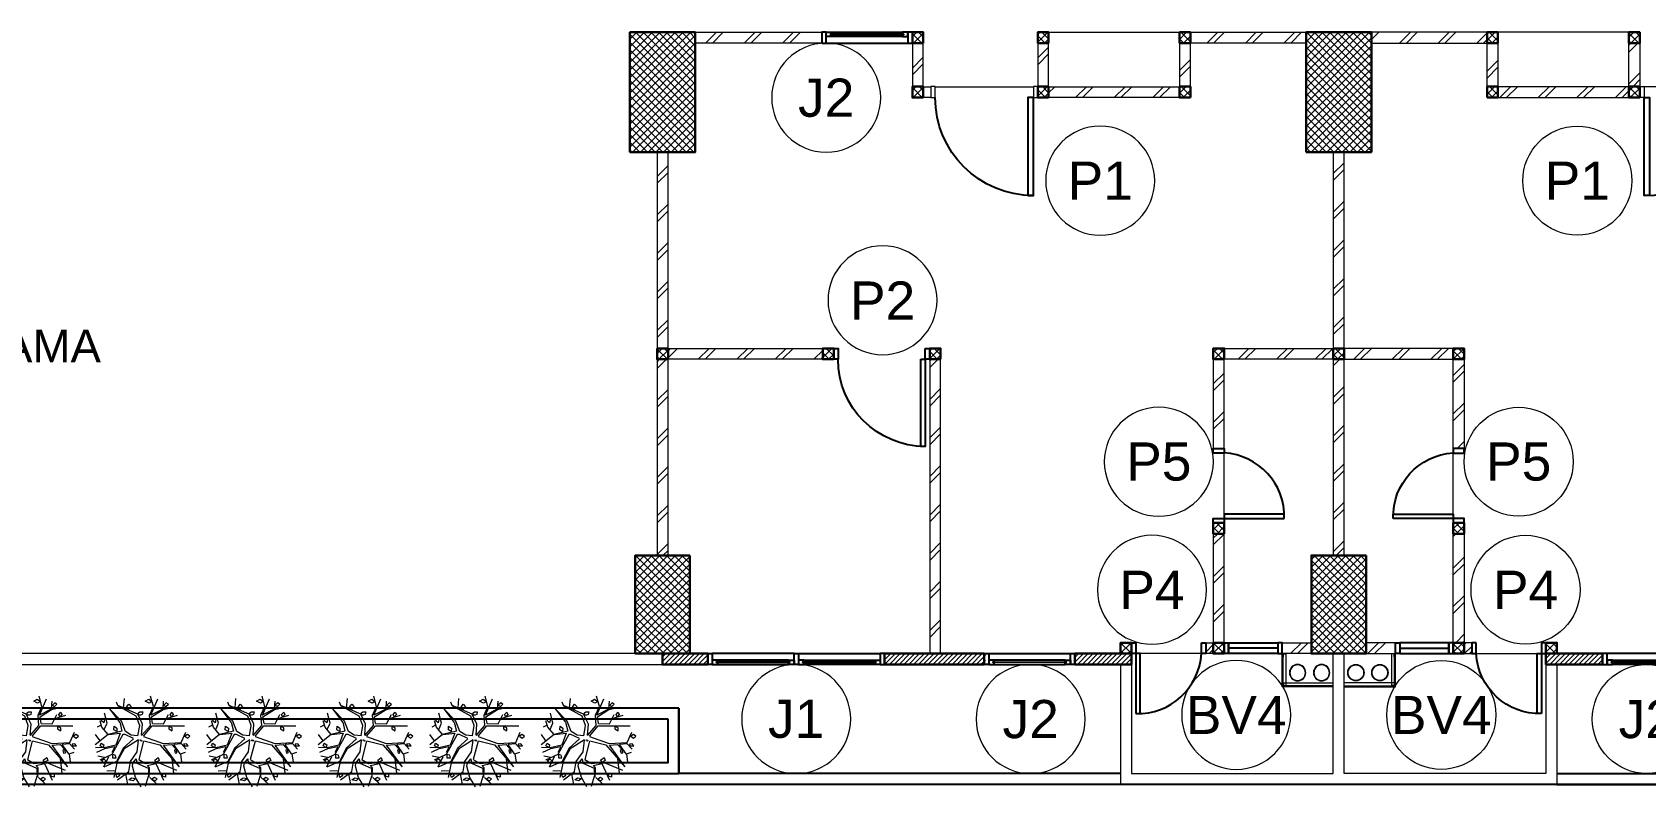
# Model space of a CAD drawing. Header units: millimetres. Extents: x -108 to 351, y -17 to 192.
# Drawn here: x 158.79 to 173.59, y -1.03 to 5.9 of the extents above; entities that cross this region are included whole.
import ezdxf
from ezdxf.enums import TextEntityAlignment as Align

# ---------------------------------------------------------------- set-up
doc = ezdxf.new("R2010")
doc.units = ezdxf.units.MM
for name, color, linetype, lineweight in [('ars', 11, 'Continuous', 0), ('KACA', 151, 'Continuous', 5), ('KOL', 1, 'Continuous', 30), ('KOLOM', 4, 'Continuous', 9), ('lan', 7, 'Continuous', 15), ('NOT', 7, 'Continuous', 20), ('POHON', 62, 'Continuous', 5), ('tem', 5, 'Continuous', 20)]:
    doc.layers.add(name, color=color, linetype=linetype, lineweight=lineweight)
doc.layers.add('Kusen', color=30, linetype='Continuous')
doc.styles.add('ATTR', font='romans.shx', dxfattribs={"width": 0.8, "height": 0.56})
doc.styles.add('S', font='simplex', dxfattribs={"width": 0.75})
doc.styles.get("Standard").update_dxf_attribs({"font": 'arial.ttf'})
pattern_1 = [(45, (504.54594, -326.249947), (-0.0220970869, 0.0220970869), [])]
pattern_2 = [(225, (18.8672, 56.20464), (0.1767767, -0.1767767), []), (225, (18.8047, 56.20464), (0.1767767, -0.1767767), [])]
pattern_3 = [(225, (18.86737, 56.20464), (0.1767767, -0.1767767), []), (225, (18.80487, 56.20464), (0.1767767, -0.1767767), [])]
pattern_4 = [(225, (18.86737, 56.20464), (0.1767767, -0.1767767), []), (225, (18.80487, 56.20464), (0.1767767, -0.1767767), [])]
pattern_5 = [(225, (18.8672, 56.209), (0.1767767, -0.1767767), []), (225, (18.8047, 56.209), (0.1767767, -0.1767767), [])]
pattern_6 = [(225, (18.87105, 56.209), (0.1767767, -0.1767767), []), (225, (18.80855, 56.209), (0.1767767, -0.1767767), [])]
pattern_7 = [(45, (13.89048, 1.125), (-0.0662913, 0.0662913), []), (45, (13.93467, 1.125), (-0.0662913, 0.0662913), [])]

# ---------------------------------------------------------------- blocks, each defined once
blk = doc.blocks.new('K 10.10')
at = {"layer": 'ars'}
h = blk.add_hatch(dxfattribs=at)
h.set_pattern_fill('_USER', color=256, scale=0.05, angle=45, double=1, pattern_type=0)
h.set_pattern_definition([(45, (0, 0), (-0.035355339, 0.035355339), []), (135, (0, 0), (-0.035355339, -0.035355339), [])])
h.paths.add_polyline_path([(1560.538, 1380.407), (1560.638, 1380.407), (1560.638, 1380.507), (1560.538, 1380.507)])
at = {"layer": 'KOL'}
blk.add_lwpolyline([(1560.538, 1380.407), (1560.638, 1380.407), (1560.638, 1380.507), (1560.538, 1380.507)], close=True, dxfattribs=at)
blk = doc.blocks.new('k1')
at = {"layer": 'ars'}
h = blk.add_hatch(dxfattribs=at)
h.set_pattern_fill('_USER', color=256, scale=0.05, angle=45, double=1, pattern_type=0)
h.set_pattern_definition([(45, (0, -5), (-0.03535534, 0.03535534), []), (135, (0, -5), (-0.03535534, -0.03535534), [])])
h.paths.add_polyline_path([(-0.3, -0.55), (0.3, -0.55), (0.3, 0.55), (-0.3, 0.55)])
at = {"layer": 'KOL'}
blk.add_lwpolyline([(-0.3, -0.55), (0.3, -0.55), (0.3, 0.55), (-0.3, 0.55)], close=True, dxfattribs=at)
blk = doc.blocks.new('k3')
at = {"layer": 'ars'}
h = blk.add_hatch(dxfattribs=at)
h.set_pattern_fill('_USER', color=256, scale=0.05, angle=45, double=1, pattern_type=0)
h.set_pattern_definition([(45, (0, -5.05), (-0.03535534, 0.03535534), []), (135, (0, -5.05), (-0.03535534, -0.03535534), [])])
h.paths.add_polyline_path([(-0.25, -0.45), (0.25, -0.45), (0.25, 0.45), (-0.25, 0.45)])
at = {"layer": 'KOL'}
blk.add_lwpolyline([(-0.25, -0.45), (0.25, -0.45), (0.25, 0.45), (-0.25, 0.45)], close=True, dxfattribs=at)
blk = doc.blocks.new('bola-3')
at = {"layer": 'POHON'}
for p, q in [((-1.212, 1.009), (-1.377, 1.803)), ((-1.198, 1.908), (-0.648, 1.503)), ((-0.799, 1.609), (-0.703, 2.138)), ((-0.318, 1.803), (-0.469, 1.238)), ((-0.045, 2.245), (-0.318, 1.803)), ((0.177, 2.226), (0.328, 1.732)), ((0.315, 1.344), (0.328, 1.767)), ((0.356, 1.785), (0.37, 1.327)), ((0.387, 1.789), (0.731, 2.125)), ((0.686, 1.115), (1.057, 1.926)), ((1.553, 1.591), (1.47, 0.886)), ((-1.831, 0.815), (-2.161, 0.745)), ((-1.473, 0.674), (-2.065, 0.939)), ((-1.253, 1.009), (-1.872, 1.291)), ((-1.872, 1.274), (-1.625, 0.762)), ((-1.308, 1.468), (-1.721, 1.485)), ((-0.923, 0.357), (-1.253, 1.009)), ((-0.868, 0.392), (-1.212, 1.009)), ((-0.648, 1.503), (-0.566, 1.009)), ((-0.566, 1.009), (-0.236, 0.533)), ((-0.469, 1.238), (-0.442, 1.097)), ((-0.442, 1.097), (-0.277, 0.886)), ((-0.277, 0.886), (-0.249, 1.097)), ((-0.249, 1.097), (0.301, 1.344)), ((-0.153, 0.921), (0.177, 1.115)), ((0.081, 0.022), (-0.153, 0.921)), ((0.177, 1.115), (0.755, 1.044)), ((0.37, 1.327), (0.26, 1.203)), ((0.273, 1.203), (0.686, 1.115)), ((0.755, 1.044), (1.69, 1.432)), ((0.879, 0.198), (1.814, 1.274)), ((1.814, 1.256), (1.057, 0.216)), ((1.883, 0.639), (1.938, 1.044)), ((-1.652, -0.313), (-2.285, 0.198)), ((-1.845, 0.339), (-2.271, 0.322)), ((-2.051, 0.004), (-2.271, -0.313)), ((-2.202, 0.551), (-1.817, 0.374)), ((-1.281, 0.216), (-1.845, 0.339)), ((-1.817, 0.374), (-1.35, 0.286)), ((-0.937, -0.313), (-1.473, 0.674)), ((-1.363, 0.339), (-1.473, 0.568)), ((-1.35, 0.286), (-1.363, 0.339)), ((-1.061, -0.366), (-1.281, 0.216)), ((-0.414, -0.102), (-0.923, 0.357)), ((-0.167, -0.049), (-0.868, 0.392)), ((-0.236, 0.533), (-0.167, -0.031)), ((0.081, -0.207), (1.044, 0.128)), ((0.095, 0.004), (0.879, 0.198)), ((1.044, 0.128), (1.924, 0.075)), ((1.057, 0.216), (1.456, 0.18)), ((1.456, 0.18), (1.869, 0.639)), ((1.869, 0.639), (1.553, 0.18)), ((1.553, 0.163), (1.91, 0.128)), ((1.883, 0.639), (2.13, 0.551)), ((1.91, 0.128), (2.158, 0.41)), ((1.924, 0.075), (2.144, -0.419)), ((-1.996, -0.772), (-2.189, -0.666)), ((-1.955, -0.666), (-2.051, -0.983)), ((-1.652, -0.313), (-1.955, -0.666)), ((-1.845, -0.56), (-1.707, -0.86)), ((-0.978, -0.472), (-1.652, -0.313)), ((-1.639, -0.313), (-1.061, -0.366)), ((-1.088, -0.913), (-0.978, -0.472)), ((-0.813, -0.454), (-1.006, -0.966)), ((-0.827, -0.313), (-0.937, -0.313)), ((-0.414, -0.119), (-0.827, -0.313)), ((-0.524, -0.278), (-0.813, -0.454)), ((-0.194, -0.243), (-0.524, -0.278)), ((-0.112, -0.754), (-0.277, -1.213)), ((-0.194, -0.243), (-0.112, -0.754)), ((-0.015, -0.26), (0.411, -0.754)), ((-0.015, -0.278), (0.026, -0.807)), ((0.081, -0.225), (0.507, -0.736)), ((0.411, -0.754), (0.37, -1.248)), ((0.507, -0.736), (2.075, -0.736)), ((-1.707, -0.86), (-1.831, -1.354)), ((-1.625, -1.618), (-1.102, -0.913)), ((-1.006, -0.966), (-1.625, -1.6)), ((-0.277, -1.213), (-1.185, -1.706)), ((-0.208, -1.301), (-1.185, -1.724)), ((0.026, -0.807), (-0.208, -1.301)), ((0.37, -1.248), (0.562, -1.671)), ((0.438, -1.248), (0.782, -2.059)), ((0.452, -1.265), (1.03, -1.565)), ((0.521, -0.842), (0.466, -1.177)), ((0.466, -1.177), (1.03, -1.53)), ((0.521, -0.842), (1.057, -0.825)), ((1.03, -1.53), (1.539, -1.653)), ((1.03, -1.565), (1.057, -1.936)), ((1.057, -0.825), (1.291, -1.283)), ((1.195, -1.089), (1.731, -1.248)), ((-1.185, -1.724), (-1.253, -1.883)), ((-0.896, -1.618), (-0.854, -2.077)), ((0.562, -1.671), (0.425, -2.182))]:
    blk.add_line(p, q, dxfattribs=at)
for points in [[(-1.226, 1.803), (-1.267, 1.662), (-1.143, 1.573), (-1.102, 1.715)], [(-0.435, 1.966), (-0.641, 1.913), (-0.504, 1.807), (-0.311, 1.842)], [(0.49, 1.882), (0.641, 1.953), (0.738, 1.864), (0.614, 1.794)], [(1.155, 1.778), (1.001, 1.734), (1.001, 1.602), (1.155, 1.624)], [(-1.735, 1.009), (-1.886, 1.062), (-1.982, 0.956), (-1.845, 0.903)], [(-1.441, 0.676), (-1.441, 0.831), (-1.269, 0.831), (-1.303, 0.698)], [(0.691, 1.051), (0.622, 0.941), (0.794, 0.809), (0.846, 0.963)], [(-1.9, 0.322), (-2.051, 0.251), (-1.996, 0.11), (-1.872, 0.198)], [(-0.002, 0.022), (-0.07, 0.004), (-0.084, -0.049), (-0.029, -0.031)], [(1.671, 0.412), (1.585, 0.478), (1.62, 0.61), (1.706, 0.588)], [(2.034, 0.163), (2.075, 0.251), (2.254, 0.251), (2.171, 0.145)], [(-1.236, -0.454), (-1.374, -0.543), (-1.36, -0.719), (-1.222, -0.613)], [(1.319, -0.706), (1.319, -0.582), (1.484, -0.494), (1.484, -0.635)], [(2.099, -0.225), (2.237, -0.137), (2.347, -0.225), (2.223, -0.313)], [(-1.872, -0.878), (-1.982, -0.983), (-1.941, -1.107), (-1.831, -1.036)], [(-0.667, -1.528), (-0.753, -1.638), (-0.65, -1.792), (-0.53, -1.66)], [(-0.167, -1.261), (-0.167, -1.367), (-0.098, -1.42), (0.04, -1.42), (0.012, -1.279), (-0.07, -1.261)], [(1.43, -1.175), (1.379, -1.285), (1.482, -1.396), (1.534, -1.285)], [(0.485, -1.924), (0.347, -1.836), (0.158, -1.947), (0.33, -2.035)], [(1.069, -1.748), (1.173, -1.682), (1.293, -1.792), (1.19, -1.858)]]:
    blk.add_lwpolyline(points, close=True, dxfattribs=at)
at = {"layer": 'POHON', "style": 'ATTR', "width": 0.8, "flags": 9}
blk.add_attdef('ESTCODE', (-0.07, 0.004), '', height=0.00000926, dxfattribs=at)
blk = doc.blocks.new('T. J1')
at = {"layer": 'Kusen'}
for p, q in [((-0.019, 0), (-0.769, 0)), ((-0.719, 0.1), (-0.069, 0.1)), ((-0.069, 0.06), (-0.719, 0.06)), ((0.021, 0), (0.771, 0)), ((0.721, 0.1), (0.071, 0.1)), ((0.071, 0.06), (0.721, 0.06))]:
    blk.add_line(p, q, dxfattribs=at)
for points in [[(-0.809, 0), (-0.769, 0), (-0.769, 0.1), (-0.809, 0.1)], [(-0.019, 0), (0.021, 0), (0.021, 0.1), (-0.019, 0.1)], [(0.811, 0), (0.771, 0), (0.771, 0.1), (0.811, 0.1)]]:
    blk.add_lwpolyline(points, close=True, dxfattribs=at)
for points in [[(-0.719, 0.077), (-0.719, 0.06), (-0.769, 0.06), (-0.769, 0.1), (-0.719, 0.1), (-0.719, 0.082), (-0.729, 0.082), (-0.729, 0.077), (-0.719, 0.077)], [(-0.069, 0.077), (-0.069, 0.06), (-0.019, 0.06), (-0.019, 0.1), (-0.069, 0.1), (-0.069, 0.082), (-0.059, 0.082), (-0.059, 0.077), (-0.069, 0.077)], [(0.071, 0.077), (0.071, 0.06), (0.021, 0.06), (0.021, 0.1), (0.071, 0.1), (0.071, 0.082), (0.061, 0.082), (0.061, 0.077), (0.071, 0.077)], [(0.721, 0.077), (0.721, 0.06), (0.771, 0.06), (0.771, 0.1), (0.721, 0.1), (0.721, 0.082), (0.731, 0.082), (0.731, 0.077), (0.721, 0.077)]]:
    blk.add_lwpolyline(points, dxfattribs=at)
at = {"layer": 'Kusen', "color": 141}
for points in [[(-0.729, 0.077), (-0.059, 0.077), (-0.059, 0.082), (-0.729, 0.082)], [(0.731, 0.077), (0.061, 0.077), (0.061, 0.082), (0.731, 0.082)]]:
    blk.add_lwpolyline(points, close=True, dxfattribs=at)
blk = doc.blocks.new('T. J2')
at = {"layer": 'KACA', "color": 141}
blk.add_lwpolyline([(-0.379, 0.077), (0.291, 0.077), (0.291, 0.082), (-0.379, 0.082)], close=True, dxfattribs=at)
at = {"layer": 'Kusen'}
for p, q in [((-0.419, 0), (0.331, 0)), ((-0.369, 0.1), (0.281, 0.1)), ((0.281, 0.06), (-0.369, 0.06))]:
    blk.add_line(p, q, dxfattribs=at)
for points in [[(-0.459, 0), (-0.419, 0), (-0.419, 0.1), (-0.459, 0.1)], [(0.331, 0), (0.371, 0), (0.371, 0.1), (0.331, 0.1)]]:
    blk.add_lwpolyline(points, close=True, dxfattribs=at)
for points in [[(-0.369, 0.077), (-0.369, 0.06), (-0.419, 0.06), (-0.419, 0.1), (-0.369, 0.1), (-0.369, 0.082), (-0.379, 0.082), (-0.379, 0.077), (-0.369, 0.077)], [(0.281, 0.077), (0.281, 0.06), (0.331, 0.06), (0.331, 0.1), (0.281, 0.1), (0.281, 0.082), (0.291, 0.082), (0.291, 0.077), (0.281, 0.077)]]:
    blk.add_lwpolyline(points, dxfattribs=at)
blk = doc.blocks.new('P.80')
at = {"layer": 'Kusen'}
for points in [[(-69.809, -74.837), (-69.769, -74.837), (-69.769, -74.037), (-69.809, -74.037)], [(-70.609, -74.937), (-70.569, -74.937), (-70.569, -74.837), (-70.609, -74.837)], [(-69.769, -74.937), (-69.729, -74.937), (-69.729, -74.837), (-69.769, -74.837)]]:
    blk.add_lwpolyline(points, close=True, dxfattribs=at)
blk.add_arc((-69.769, -74.837), 0.8, 90, 180, dxfattribs=at)
blk = doc.blocks.new('P-90')
at = {"layer": 'Kusen'}
blk.add_lwpolyline([(374.691, -21.598), (374.741, -21.598), (374.741, -22.498), (374.691, -22.498)], close=True, dxfattribs=at)
at = {"layer": 'Kusen', "lineweight": 9}
for points in [[(373.801, -22.498), (373.841, -22.498), (373.841, -22.598), (373.801, -22.598)], [(374.741, -22.498), (374.781, -22.498), (374.781, -22.598), (374.741, -22.598)]]:
    blk.add_lwpolyline(points, close=True, dxfattribs=at)
at = {"layer": 'Kusen'}
blk.add_arc((374.741, -22.498), 0.9, 90, 180, dxfattribs=at)
blk = doc.blocks.new('P.60')
at = {"layer": 'Kusen'}
for points in [[(1472.835, 997.535), (1472.875, 997.535), (1472.875, 997.435), (1472.835, 997.435)], [(1473.475, 997.535), (1473.515, 997.535), (1473.515, 997.435), (1473.475, 997.435)], [(1472.875, 996.885), (1472.915, 996.885), (1472.915, 997.435), (1472.875, 997.435)]]:
    blk.add_lwpolyline(points, close=True, dxfattribs=at)
blk.add_arc((1472.895, 997.466), 0.581, 268.0266, 356.9943, dxfattribs=at)
blk = doc.blocks.new('BV')
at = {"layer": 'Kusen'}
for points in [[(-0.225, 0.1), (-0.265, 0.1), (-0.265, 0), (-0.225, 0)], [(-0.225, 0.1), (-0.265, 0.1), (-0.265, 0), (-0.225, 0)], [(0.225, 0.1), (-0.225, 0.1), (-0.225, 0), (0.225, 0)], [(0.225, 0.1), (0.265, 0.1), (0.265, 0), (0.225, 0)]]:
    blk.add_lwpolyline(points, close=True, dxfattribs=at)
at = {"layer": 'Kusen', "color": 141}
blk.add_lwpolyline([(0.225, 0.05), (-0.225, 0.05)], dxfattribs=at)
blk = doc.blocks.new('1-typikal-1')
at = {"layer": 'ars'}
for points in [[(0.05, -0.455), (0.52, -0.455), (0.52, -0.15)], [(0.05, -0.445), (0.51, -0.445), (0.51, -0.15)], [(0.485, -0.15), (0.51, -0.15), (0.51, -0.179), (0.508, -0.179), (0.508, -0.152), (0.485, -0.152), (0.485, -0.15)], [(0.485, -0.152), (0.485, -0.443)], [(0.51, -0.419), (0.05, -0.419)], [(0.485, -0.445), (0.51, -0.445), (0.51, -0.419), (0.508, -0.419), (0.508, -0.443), (0.485, -0.443), (0.485, -0.445)]]:
    blk.add_lwpolyline(points, dxfattribs=at)
for centre, radius in [((0.157, -0.325), 0.075), ((0.157, -0.325), 0.071), ((0.377, -0.325), 0.075), ((0.377, -0.325), 0.071)]:
    blk.add_circle(centre, radius, dxfattribs=at)
at = {"layer": 'KOL'}
for points in [[(2.42, -0.15), (1.9, -0.15), (1.9, -0.25), (2.42, -0.25)], [(4.165, -0.15), (3.25, -0.15), (3.25, -0.25), (4.165, -0.25)]]:
    blk.add_lwpolyline(points, close=True, dxfattribs=at)
at = {"layer": 'lan'}
for p, q in [((2.656, 5.55), (1.456, 5.55)), ((3.7, 5.05), (2.8, 5.05)), ((1.05, 1.13), (1.05, 1.69)), ((0.05, -1.25), (0.05, -0.15)), ((1.26, -0.15), (1.82, -0.15)), ((1.9, -0.25), (1.9, -1.25)), ((2, -0.25), (2, -1.35)), ((1.9, -1.25), (0.05, -1.25)), ((2, -1.35), (0, -1.35))]:
    blk.add_line(p, q, dxfattribs=at)
at = {"layer": 'tem'}
for points in [[(1.36, 5.55), (0.3, 5.55), (0.3, 5.45), (1.36, 5.45)], [(5.9, 5.55), (4.74, 5.55), (4.74, 5.45), (5.9, 5.45)], [(1.46, 5.45), (1.46, 5.05), (1.36, 5.05), (1.36, 5.45)], [(2.76, 5.45), (2.76, 5.05), (2.66, 5.05), (2.66, 5.45)], [(3.91, 5.45), (3.91, 5.05), (3.81, 5.05), (3.81, 5.45)], [(2.66, 5.05), (1.46, 5.05), (1.46, 4.95), (2.66, 4.95)], [(3.81, 5.05), (3.74, 5.05), (3.74, 4.95), (3.81, 4.95)], [(1.05, 2.65), (0.05, 2.65), (0.05, 2.55), (1.05, 2.55)], [(1.15, 2.55), (1.15, 1.73), (1.05, 1.73), (1.05, 2.55)], [(6.15, 2.65), (4.731, 2.65), (4.731, 2.55), (6.15, 2.55)], [(1.15, 0.95), (1.15, -0.05), (1.05, -0.05), (1.05, 0.95)], [(0.52, -0.05), (0.25, -0.05), (0.25, -0.15), (0.52, -0.15)], [(1.22, -0.05), (1.15, -0.05), (1.15, -0.15), (1.22, -0.15)]]:
    blk.add_lwpolyline(points, close=True, dxfattribs=at)
at = {"layer": 'tem', "ltscale": 2}
blk.add_lwpolyline([(3.651, 2.55), (3.751, 2.55), (3.751, -0.15), (3.651, -0.15)], close=True, dxfattribs=at)
at = {"rotation": 180}
blk.add_blockref('BV', (0.785, -0.05), dxfattribs=at)
at = {"layer": 'KOLOM', "extrusion": (0, 0, -1), "xscale": -1, "zscale": -1}
for p in [(1559.178, -1374.957), (1557.878, -1374.957), (1556.728, -1374.957), (1559.178, -1375.456), (1557.878, -1375.456), (1556.728, -1375.456), (1559.488, -1377.857), (1556.887, -1377.857), (1555.907, -1377.857), (1559.488, -1379.457), (1559.488, -1380.557), (1558.638, -1380.557)]:
    blk.add_blockref('K 10.10', p, dxfattribs=at)
at = {"layer": 'Kusen', "xscale": -1}
for name, p in [('T. J2', (4.281, 5.45)), ('P.60', (1474.735, -997.585))]:
    blk.add_blockref(name, p, dxfattribs=at)
at = {"layer": 'Kusen', "rotation": 180}
for name, p in [('P-90', (377.541, -17.547)), ('P.80', (-65.978, -72.287)), ('T. J2', (2.791, -0.15)), ('T. J1', (4.976, -0.15))]:
    blk.add_blockref(name, p, dxfattribs=at)
at = {"layer": 'Kusen', "xscale": -1, "rotation": 270}
blk.add_blockref('P.60', (-996.385, -1471.785), dxfattribs=at)
blk = doc.blocks.new('LANTAI-1')
at = {"layer": 'ars'}
h = blk.add_hatch(dxfattribs=at)
h.set_pattern_fill('TEMBOK', color=256, scale=0.25)
h.set_pattern_definition(pattern_5)
h.paths.add_polyline_path([(6.767, 6.525), (7.927, 6.525), (7.927, 6.425), (6.767, 6.425)])
h = blk.add_hatch(dxfattribs=at)
h.set_pattern_fill('TEMBOK', color=256, scale=0.25)
h.set_pattern_definition(pattern_5)
h.paths.add_polyline_path([(11.307, 6.525), (12.417, 6.525), (12.417, 6.425), (11.307, 6.425)])
h = blk.add_hatch(dxfattribs=at)
h.set_pattern_fill('TEMBOK', color=256, scale=0.25)
h.set_pattern_definition(pattern_5)
h.paths.add_polyline_path([(14.027, 6.525), (12.967, 6.525), (12.967, 6.425), (14.027, 6.425)])
h = blk.add_hatch(dxfattribs=at)
h.set_pattern_fill('TEMBOK', color=256, scale=0.25)
h.set_pattern_definition([(225, (18.87105, 56.209), (0.1767767, -0.1767767), []), (225, (18.80855, 56.209), (0.1767767, -0.1767767), [])])
h.paths.add_polyline_path([(8.757, 6.425), (8.757, 6.025), (8.857, 6.025), (8.857, 6.425)])
h = blk.add_hatch(dxfattribs=at)
h.set_pattern_fill('TEMBOK', color=256, scale=0.25)
h.set_pattern_definition(pattern_5)
h.paths.add_polyline_path([(9.907, 6.425), (9.907, 6.025), (10.007, 6.025), (10.007, 6.425)])
h = blk.add_hatch(dxfattribs=at)
h.set_pattern_fill('TEMBOK', color=256, scale=0.25)
h.set_pattern_definition(pattern_5)
h.paths.add_polyline_path([(11.207, 6.425), (11.207, 6.025), (11.307, 6.025), (11.307, 6.425)])
h = blk.add_hatch(dxfattribs=at)
h.set_pattern_fill('TEMBOK', color=256, scale=0.25)
h.set_pattern_definition(pattern_5)
h.paths.add_polyline_path([(14.127, 6.425), (14.127, 6.025), (14.027, 6.025), (14.027, 6.425)])
h = blk.add_hatch(dxfattribs=at)
h.set_pattern_fill('TEMBOK', color=256, scale=0.25)
h.set_pattern_definition(pattern_5)
h.paths.add_polyline_path([(15.427, 6.425), (15.427, 6.025), (15.327, 6.025), (15.327, 6.425)])
h = blk.add_hatch(dxfattribs=at)
h.set_pattern_fill('TEMBOK', color=256, scale=0.25)
h.set_pattern_definition(pattern_6)
h.paths.add_polyline_path([(10.007, 6.025), (11.207, 6.025), (11.207, 5.925), (10.007, 5.925)])
h = blk.add_hatch(dxfattribs=at)
h.set_pattern_fill('TEMBOK', color=256, scale=0.25)
h.set_pattern_definition(pattern_6)
h.paths.add_polyline_path([(15.327, 6.025), (14.127, 6.025), (14.127, 5.925), (15.327, 5.925)])
h = blk.add_hatch(dxfattribs=at)
h.set_pattern_fill('TEMBOK', color=256, scale=0.25)
h.set_pattern_definition([(225, (18.8672, 57.90464), (0.1767767, -0.1767767), []), (225, (18.8047, 57.90464), (0.1767767, -0.1767767), [])])
h.paths.add_polyline_path([(6.517, 5.425), (6.417, 5.425), (6.417, 3.625), (6.517, 3.625)])
h = blk.add_hatch(dxfattribs=at)
h.set_pattern_fill('TEMBOK', color=256, scale=0.25)
h.set_pattern_definition([(225, (12.6672, 57.90464), (0.1767767, -0.1767767), []), (225, (12.6047, 57.90464), (0.1767767, -0.1767767), [])])
h.paths.add_polyline_path([(12.617, 5.425), (12.717, 5.425), (12.717, 3.625), (12.617, 3.625)])
h = blk.add_hatch(dxfattribs=at)
h.set_pattern_fill('TEMBOK', color=256, scale=0.25)
h.set_pattern_definition(pattern_2)
h.paths.add_polyline_path([(6.517, 3.625), (7.936, 3.625), (7.936, 3.525), (6.517, 3.525)])
h = blk.add_hatch(dxfattribs=at)
h.set_pattern_fill('TEMBOK', color=256, scale=0.25)
h.set_pattern_definition(pattern_2)
h.paths.add_polyline_path([(11.617, 3.625), (12.617, 3.625), (12.617, 3.525), (11.617, 3.525)])
h = blk.add_hatch(dxfattribs=at)
h.set_pattern_fill('TEMBOK', color=256, scale=0.25)
h.set_pattern_definition(pattern_2)
h.paths.add_polyline_path([(13.717, 3.625), (12.717, 3.625), (12.717, 3.525), (13.717, 3.525)])
h = blk.add_hatch(dxfattribs=at)
h.set_pattern_fill('TEMBOK', color=256, scale=0.25)
h.set_pattern_definition(pattern_2)
h.paths.add_polyline_path([(6.517, 3.525), (6.417, 3.525), (6.417, 1.725), (6.517, 1.725)])
h = blk.add_hatch(dxfattribs=at)
h.set_pattern_fill('TEMBOK', color=256, scale=0.25)
h.set_pattern_definition([(225, (16.36856, 55.10463), (0.1767767, -0.1767767), []), (225, (16.30606, 55.10463), (0.1767767, -0.1767767), [])])
h.paths.add_polyline_path([(9.016, 3.525), (8.916, 3.525), (8.916, 0.825), (9.016, 0.825)])
h = blk.add_hatch(dxfattribs=at)
h.set_pattern_fill('TEMBOK', color=256, scale=0.25)
h.set_pattern_definition(pattern_3)
h.paths.add_polyline_path([(11.517, 3.525), (11.517, 2.705), (11.617, 2.705), (11.617, 3.525)])
h = blk.add_hatch(dxfattribs=at)
h.set_pattern_fill('TEMBOK', color=256, scale=0.25)
h.set_pattern_definition([(225, (12.6672, 56.20464), (0.1767767, -0.1767767), []), (225, (12.6047, 56.20464), (0.1767767, -0.1767767), [])])
h.paths.add_polyline_path([(12.617, 3.525), (12.717, 3.525), (12.717, 1.725), (12.617, 1.725)])
h = blk.add_hatch(dxfattribs=at)
h.set_pattern_fill('TEMBOK', color=256, scale=0.25)
h.set_pattern_definition(pattern_3)
h.paths.add_polyline_path([(13.817, 3.525), (13.817, 2.705), (13.717, 2.705), (13.717, 3.525)])
h = blk.add_hatch(dxfattribs=at)
h.set_pattern_fill('TEMBOK', color=256, scale=0.25)
h.set_pattern_definition(pattern_4)
h.paths.add_polyline_path([(11.517, 1.925), (11.517, 0.925), (11.617, 0.925), (11.617, 1.925)])
h = blk.add_hatch(dxfattribs=at)
h.set_pattern_fill('TEMBOK', color=256, scale=0.25)
h.set_pattern_definition(pattern_4)
h.paths.add_polyline_path([(13.817, 1.925), (13.817, 0.925), (13.717, 0.925), (13.717, 1.925)])
h = blk.add_hatch(dxfattribs=at)
h.set_pattern_fill('ANSI32', color=256, scale=0.25, angle=180, style=0, double=1)
h.set_pattern_definition(pattern_7)
h.paths.add_polyline_path([(11.447, 0.925), (11.517, 0.925), (11.517, 0.825), (11.447, 0.825)])
h = blk.add_hatch(dxfattribs=at)
h.set_pattern_fill('TEMBOK', color=256, scale=0.25)
h.set_pattern_definition(pattern_2)
h.paths.add_polyline_path([(12.147, 0.925), (12.417, 0.925), (12.417, 0.825), (12.147, 0.825)])
h = blk.add_hatch(dxfattribs=at)
h.set_pattern_fill('TEMBOK', color=256, scale=0.25)
h.set_pattern_definition(pattern_2)
h.paths.add_polyline_path([(13.187, 0.925), (12.917, 0.925), (12.917, 0.825), (13.187, 0.825)])
h = blk.add_hatch(dxfattribs=at)
h.set_pattern_fill('ANSI32', color=256, scale=0.25, angle=180, style=0, double=1)
h.set_pattern_definition(pattern_7)
h.paths.add_polyline_path([(13.887, 0.925), (13.817, 0.925), (13.817, 0.825), (13.887, 0.825)])
h = blk.add_hatch(dxfattribs=at)
h.set_pattern_fill('ANSI31', color=256, scale=0.25, angle=180, style=0)
h.set_pattern_definition([(45, (496.35094, -381.879947), (-0.0220970869, 0.0220970869), [])])
h.paths.add_polyline_path([(6.882, 0.725), (6.467, 0.725), (6.467, 0.825), (6.882, 0.825)])
h = blk.add_hatch(dxfattribs=at)
h.set_pattern_fill('ANSI31', color=256, scale=0.25, angle=180, style=0)
h.set_pattern_definition(pattern_1)
h.paths.add_polyline_path([(8.502, 0.825), (9.427, 0.825), (9.427, 0.725), (8.502, 0.725)])
h = blk.add_hatch(dxfattribs=at)
h.set_pattern_fill('ANSI31', color=256, scale=0.25, angle=180, style=0)
h.set_pattern_definition(pattern_1)
h.paths.add_polyline_path([(10.257, 0.825), (10.767, 0.825), (10.767, 0.725), (10.257, 0.725)])
h = blk.add_hatch(dxfattribs=at)
h.set_pattern_fill('ANSI31', color=256, scale=0.25, angle=180, style=0)
h.set_pattern_definition(pattern_1)
h.paths.add_polyline_path([(15.077, 0.825), (14.567, 0.825), (14.567, 0.725), (15.077, 0.725)])
for p, q in [((6.617, 0.325), (6.617, -0.275)), ((10.667, -0.275), (6.617, -0.275)), ((14.667, -0.275), (23.067, -0.275)), ((24.967, -0.375), (-10.133, -0.375)), ((14.667, -0.375), (23.067, -0.375))]:
    blk.add_line(p, q)
for points in [[(6.617, 0.325), (-6.083, 0.325), (-6.083, -0.275), (6.617, -0.275)], [(6.517, 0.225), (-5.983, 0.225), (-5.983, -0.175), (6.517, -0.175)]]:
    blk.add_lwpolyline(points, close=True)
at = {"layer": 'KOL'}
blk.add_lwpolyline([(6.882, 0.725), (6.467, 0.725), (6.467, 0.825), (6.882, 0.825)], close=True, dxfattribs=at)
at = {"layer": 'lan'}
blk.add_lwpolyline([(6.467, 0.825), (0.267, 0.825), (0.267, 0.725), (6.467, 0.725)], close=True, dxfattribs=at)
at = {"layer": 'tem', "ltscale": 2}
for points in [[(6.417, 3.625), (6.517, 3.625), (6.517, 5.425), (6.417, 5.425)], [(12.617, 3.625), (12.717, 3.625), (12.717, 5.425), (12.617, 5.425)], [(6.417, 1.725), (6.517, 1.725), (6.517, 3.525), (6.417, 3.525)], [(12.617, 1.725), (12.717, 1.725), (12.717, 3.525), (12.617, 3.525)]]:
    blk.add_lwpolyline(points, close=True, dxfattribs=at)
at = {"layer": 'KOL'}
for p in [(6.467, 5.975), (12.667, 5.975)]:
    blk.add_blockref('k1', p, dxfattribs=at)
at = {"layer": 'KOL', "rotation": 180}
for p in [(6.467, 1.275), (12.667, 1.275)]:
    blk.add_blockref('k3', p, dxfattribs=at)
at = {"layer": 'KOLOM', "extrusion": (0, 0, -1), "zscale": -1, "rotation": 180}
for p in [(1554.121, 1384.032), (1547.921, 1384.032)]:
    blk.add_blockref('K 10.10', p, dxfattribs=at)
at = {"layer": 'lan', "xscale": -1}
blk.add_blockref('1-typikal-1', (12.667, 0.975), dxfattribs=at)
at = {"layer": 'lan'}
blk.add_blockref('1-typikal-1', (12.667, 0.975), dxfattribs=at)
at = {"layer": 'POHON', "linetype": 'ByBlock', "lineweight": -3, "xscale": -0.1875, "yscale": 0.1875, "zscale": 0.1875, "rotation": 180}
for p in [(0.671, 0.025), (1.693, 0.025), (2.715, 0.025), (3.738, 0.025), (4.76, 0.025), (5.782, 0.025)]:
    blk.add_blockref('bola-3', p, dxfattribs=at)
blk = doc.blocks.new('NAV')
blk.add_circle((0, -0.4), 0.4)
at = {"style": 'S', "width": 0.75, "flags": 4}
blk.add_attdef('AV', text='', height=0.3, dxfattribs=at).set_placement((0, -0.4), align=Align.MIDDLE)

msp = doc.modelspace()

# ---------------------------------------------------------------- block references
at = {"color": 2}
msp.add_blockref('LANTAI-1', (158.10666, -0.62888), dxfattribs=at)
at = {"layer": 'NOT'}
ref = msp.add_blockref('NAV', (166.07386, 5.79575), dxfattribs=dict(at, xscale=-1.25, yscale=1.25, zscale=1.25))
ref.add_attrib('AV', 'J2', dxfattribs={"layer": '0', "height": 0.35, "flags": 4}).set_placement((166.07386, 5.29575), align=Align.MIDDLE)
ref = msp.add_blockref('NAV', (168.58642, 5.0343), dxfattribs=dict(at, xscale=-1.25, yscale=1.25, zscale=1.25))
ref.add_attrib('AV', 'P1', dxfattribs={"layer": '0', "height": 0.35, "flags": 4}).set_placement((168.58642, 4.5343), align=Align.MIDDLE)
ref = msp.add_blockref('NAV', (172.96131, 5.0343), dxfattribs=dict(at, xscale=1.25, yscale=1.25, zscale=1.25))
ref.add_attrib('AV', 'P1', dxfattribs={"layer": '0', "height": 0.35, "flags": 4}).set_placement((172.96131, 4.5343), align=Align.MIDDLE)
ref = msp.add_blockref('NAV', (166.59079, 3.93748), dxfattribs=dict(at, xscale=-1.25, yscale=1.25, zscale=1.25))
ref.add_attrib('AV', 'P2', dxfattribs={"layer": '0', "height": 0.35, "flags": 4}).set_placement((166.59079, 3.43748), align=Align.MIDDLE)
ref = msp.add_blockref('NAV', (169.12386, 2.45575), dxfattribs=dict(at, xscale=-1.25, yscale=1.25, zscale=1.25))
ref.add_attrib('AV', 'P5', dxfattribs={"layer": '0', "height": 0.35, "flags": 4}).set_placement((169.12386, 1.95575), align=Align.MIDDLE)
ref = msp.add_blockref('NAV', (172.42386, 2.45575), dxfattribs=dict(at, xscale=1.25, yscale=1.25, zscale=1.25))
ref.add_attrib('AV', 'P5', dxfattribs={"layer": '0', "height": 0.35, "flags": 4}).set_placement((172.42386, 1.95575), align=Align.MIDDLE)
ref = msp.add_blockref('NAV', (169.06113, 1.28162), dxfattribs=dict(at, xscale=-1.25, yscale=1.25, zscale=1.25))
ref.add_attrib('AV', 'P4', dxfattribs={"layer": '0', "height": 0.35, "flags": 4}).set_placement((169.06113, 0.78162), align=Align.MIDDLE)
ref = msp.add_blockref('NAV', (172.4866, 1.28162), dxfattribs=dict(at, xscale=1.25, yscale=1.25, zscale=1.25))
ref.add_attrib('AV', 'P4', dxfattribs={"layer": '0', "height": 0.35, "flags": 4}).set_placement((172.4866, 0.78162), align=Align.MIDDLE)
ref = msp.add_blockref('NAV', (165.79886, 0.09575), dxfattribs=dict(at, xscale=-1.25, yscale=1.25, zscale=1.25))
ref.add_attrib('AV', 'J1', dxfattribs={"layer": '0', "height": 0.35, "flags": 4}).set_placement((165.79886, -0.40425), align=Align.MIDDLE)
ref = msp.add_blockref('NAV', (167.94886, 0.09575), dxfattribs=dict(at, xscale=-1.25, yscale=1.25, zscale=1.25))
ref.add_attrib('AV', 'J2', dxfattribs={"layer": '0', "height": 0.35, "flags": 4}).set_placement((167.94886, -0.40425), align=Align.MIDDLE)
ref = msp.add_blockref('NAV', (169.83372, 0.1336), dxfattribs=dict(at, xscale=-1.25, yscale=1.25, zscale=1.25))
ref.add_attrib('AV', 'BV4', dxfattribs={"layer": '0', "height": 0.35, "flags": 4}).set_placement((169.83372, -0.3664), align=Align.MIDDLE)
ref = msp.add_blockref('NAV', (171.71401, 0.1336), dxfattribs=dict(at, xscale=1.25, yscale=1.25, zscale=1.25))
ref.add_attrib('AV', 'BV4', dxfattribs={"layer": '0', "height": 0.35, "flags": 4}).set_placement((171.71401, -0.3664), align=Align.MIDDLE)
ref = msp.add_blockref('NAV', (173.59886, 0.09575), dxfattribs=dict(at, xscale=1.25, yscale=1.25, zscale=1.25))
ref.add_attrib('AV', 'J2', dxfattribs={"layer": '0', "height": 0.35, "flags": 4}).set_placement((173.59886, -0.40425), align=Align.MIDDLE)

# ---------------------------------------------------------------- texts
at = {"layer": 'NOT', "insert": (156.78485, 2.86288), "char_height": 0.3, "attachment_point": 7}
msp.add_mtext_dynamic_manual_height_columns('\\pi0.054533;R. BERSAMA', width=2.6617262, gutter_width=1, heights=[0], dxfattribs=at)

doc.saveas('drawing.dxf')
